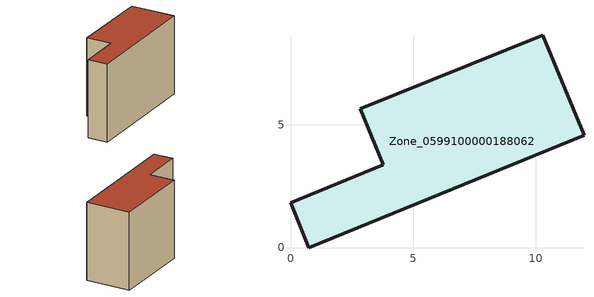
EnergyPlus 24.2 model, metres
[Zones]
Zone_0599100000188062
 floor ground (C_G): 0,1.83 3.77,3.38 2.84,5.65 10.29,8.64 11.96,4.58 0.75,0 z0
 wall outside (C_F): 3.77,3.38 0,1.83 0.75,0 11.96,4.58 10.29,8.64 2.84,5.65 3.77,3.38 z0:7.65
 roof outside (C_R): 10.29,8.64 2.84,5.65 3.77,3.38 0,1.83 0.75,0 11.96,4.58 z7.65
[BUILDING]
Pand.0599100000188062: North Axis=0; Terrain=City; Loads Convergence Tolerance Value=0.04; Temperature Convergence Tolerance Value=0.4; Solar Distribution=FullExterior; Maximum Number of Warmup Days=25; Minimum Number of Warmup Days=1
[Site:Location]
Rotterdam.The.Hague.AP_ZH_NLD Design_Conditions: Latitude=51.96; Longitude=4.45; Time Zone=1; Elevation=-4.5
[SITE:GROUNDTEMPERATURE:BUILDINGSURFACE]
18, 18, 18, 18, 18, 18, 18, 18, 18, 18, 18, 18
[MATERIAL] Thermal Absorptance=0.9; Solar Absorptance=0.7; Visible Absorptance=0.7
Name | Roughness | Thickness | Conductivity | Density | Specific Heat
G.TI.1946 | MediumSmooth | 0.15 | 1 | 540 | 1210
F.TI.1946 | Rough | 0.3 | 0.857143 | 1920 | 840
R.TI.1946 | MediumRough | 0.2 | 0.1 | 1500 | 1000
[CONSTRUCTION]
C_G: G.TI.1946
C_F: F.TI.1946
C_R: R.TI.1946
[ZONE]
Zone_0599100000188062: Type=1; Multiplier=1; Ceiling Height=Autocalculate; Volume=Autocalculate; Floor Area=autocalculate; Part of Total Floor Area=Yes
[ZONEINFILTRATION:DESIGNFLOWRATE]
Infil_Zone_0599100000188062: Zone or ZoneList or Space or SpaceList=Zone_0599100000188062; Schedule=AlwaysOn; Design Flow Rate Calculation Method=Flow/Area; Flow Rate per Floor Area=0.003; Constant Term Coefficient=1; Temperature Term Coefficient=0; Velocity Term Coefficient=0; Velocity Squared Term Coefficient=0
[HVACTEMPLATE:ZONE:IDEALLOADSAIRSYSTEM]
Zone_0599100000188062: Maximum Heating Supply Air Temperature=50; Minimum Cooling Supply Air Temperature=13; Maximum Heating Supply Air Humidity Ratio=0.0156; Minimum Cooling Supply Air Humidity Ratio=0.0077; Heating Limit=NoLimit; Cooling Limit=NoLimit; Dehumidification Control Type=ConstantSensibleHeatRatio; Cooling Sensible Heat Ratio=0.7; Dehumidification Setpoint=60; Humidification Control Type=None; Humidification Setpoint=30; Outdoor Air Method=None; Outdoor Air Flow Rate per Person=0.00944; Outdoor Air Flow Rate per Zone Floor Area=0; Outdoor Air Flow Rate per Zone=0; Demand Controlled Ventilation Type=None; Outdoor Air Economizer Type=NoEconomizer; Heat Recovery Type=None; Sensible Heat Recovery Effectiveness=0.7; Latent Heat Recovery Effectiveness=0.65
[ZONECONTROL:THERMOSTAT]
ThermostatControl_Zone_0599100000188062: Zone or ZoneList=Zone_0599100000188062; Control Type Schedule=DualSetpointControlType; Control 1=Thermostat_Zone_0599100000188062; Temperature Difference Between Cutout And Setpoint=0
[THERMOSTATSETPOINT:DUALSETPOINT]
Thermostat_Zone_0599100000188062: Heating Setpoint Temperature Schedule=HeatingSetpoint_Zone_0599100000188062; Cooling Setpoint Temperature Schedule=CoolingSetpoint_Zone_0599100000188062
[SCHEDULE:COMPACT]
HeatingSetpoint_Zone_0599100000188062: Through: 12/31, For: AllDays, Until: 24:00, 21
CoolingSetpoint_Zone_0599100000188062: Through: 12/31, For: AllDays, Until: 24:00, 24
DualSetpointControlType: Through: 12/31, For: AllDays, Until: 24:00, 4
AlwaysOn: Through: 12/31, For: AllDays, Until: 24:00, 1
